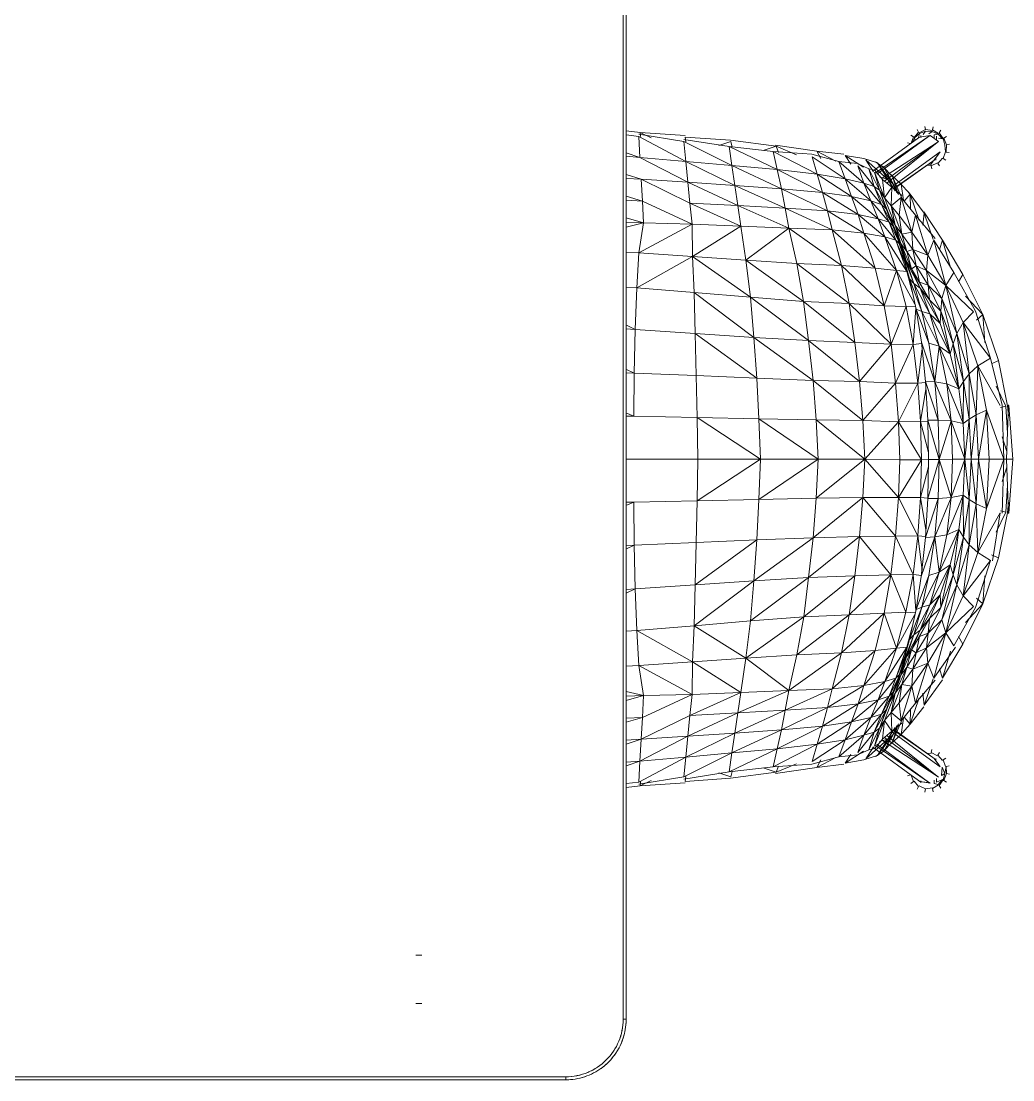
# Model space of a CAD drawing. Header units: millimetres. Extents: x 155927 to 295199, y -4084 to 97293.
# Drawn here: x 223479 to 224134, y 25117 to 25817 of the extents above; entities that cross this region are included whole.
import ezdxf

# ---------------------------------------------------------------- set-up
doc = ezdxf.new("R2010")
doc.units = ezdxf.units.MM
doc.header["$MEASUREMENT"] = 0
doc.layers.get('0').update_dxf_attribs({"linetype": 'CONTINUOUS'})
doc.layers.add('G-IMPT', color=8, linetype='CONTINUOUS', lineweight=9)

# ---------------------------------------------------------------- blocks, each defined once
blk = doc.blocks.new('OLA high stool - Kin high stool_dwg_KIN602 - GLIDES-1332775-Level 2')
at = {"layer": 'G-IMPT'}
for p, q in [((-8.264, 8.564), (-8.215, 8.496)), ((-8.203, 8.48), (-8.046, 8.574)), ((-8.066, 8.655), (-8.046, 8.574)), ((-8.041, 8.554), (-7.859, 8.581)), ((-7.848, 8.663), (-7.859, 8.581)), ((-7.859, 8.581), (-7.695, 8.499)), ((-7.643, 8.587), (-7.684, 8.516)), ((-8.413, 8.404), (-8.342, 8.359)), ((-8.342, 8.359), (-8.407, 8.184)), ((-8.325, 8.349), (-8.367, 8.178)), ((-8.325, 8.349), (-8.215, 8.496)), ((-8.308, 8.338), (-8.192, 8.463)), ((-8.308, 8.338), (-8.153, 8.41)), ((-8.192, 8.463), (-8.087, 8.441)), ((-8.153, 8.41), (-8.15, 8.309)), ((-8.087, 8.441), (-8.088, 8.354)), ((-7.738, 8.426), (-7.745, 8.372)), ((-7.684, 8.516), (-7.564, 8.377)), ((-7.483, 8.439), (-7.547, 8.389)), ((-7.547, 8.389), (-7.493, 8.226)), ((-8.407, 8.184), (-8.488, 8.199)), ((-8.48, 7.981), (-8.4, 7.998)), ((-8.407, 8.184), (-8.4, 7.998)), ((-8.4, 7.998), (-8.367, 8.178)), ((-8.322, 7.828), (-8.38, 8.002)), ((-8.367, 8.178), (-8.278, 8.234)), ((-8.367, 8.178), (-8.298, 8.02)), ((-8.298, 8.02), (-8.278, 8.234)), ((-7.392, 8.24), (-7.47, 8.219)), ((-8.389, 7.783), (-8.322, 7.828)), ((-8.185, 7.701), (-8.306, 7.84)), ((-8.01, 7.636), (-8.175, 7.718)), ((-8.133, 7.86), (-8.13, 7.788)), ((-8.13, 7.788), (-8.123, 7.847)), ((-8.229, 7.634), (-8.185, 7.701)), ((-8.025, 7.558), (-8.01, 7.636)), ((-7.893, 7.648), (-8.007, 7.656)), ((-8.185, -7.701), (-8.306, -7.84)), ((-8.185, -7.701), (-8.229, -7.634)), ((-8.01, -7.636), (-8.175, -7.718)), ((-8.004, -7.676), (-8.062, -7.763)), ((-8.01, -7.636), (-8.025, -7.558)), ((-7.893, -7.648), (-8.007, -7.656)), ((-8.004, -7.676), (-7.936, -7.679)), ((-8.4, -7.998), (-8.48, -7.981)), ((-8.322, -7.828), (-8.389, -7.783)), ((-8.322, -7.828), (-8.38, -8.002)), ((-8.133, -7.86), (-8.13, -7.788)), ((-8.13, -7.788), (-8.122, -7.846)), ((-8.488, -8.199), (-8.407, -8.184)), ((-8.4, -7.998), (-8.407, -8.184)), ((-8.407, -8.184), (-8.342, -8.359)), ((-8.38, -8.002), (-8.367, -8.178)), ((-8.325, -8.349), (-8.367, -8.178)), ((-7.58, -8.365), (-7.528, -8.251)), ((-7.547, -8.389), (-7.493, -8.226)), ((-7.47, -8.219), (-7.392, -8.24)), ((-8.342, -8.359), (-8.413, -8.404)), ((-8.325, -8.349), (-8.215, -8.496)), ((-8.308, -8.338), (-8.203, -8.357)), ((-8.308, -8.338), (-8.192, -8.463)), ((-8.215, -8.496), (-8.264, -8.564)), ((-8.203, -8.48), (-8.046, -8.574)), ((-8.192, -8.463), (-8.087, -8.441)), ((-8.192, -8.463), (-8.087, -8.441)), ((-8.192, -8.463), (-8.036, -8.535)), ((-8.153, -8.41), (-8.15, -8.309)), ((-8.087, -8.441), (-8.088, -8.354)), ((-8.036, -8.535), (-7.948, -8.474)), ((-8.036, -8.535), (-7.948, -8.474)), ((-8.036, -8.535), (-7.866, -8.541)), ((-7.866, -8.541), (-7.806, -8.451)), ((-7.866, -8.541), (-7.806, -8.451)), ((-7.866, -8.541), (-7.705, -8.482)), ((-7.859, -8.581), (-7.695, -8.499)), ((-7.738, -8.426), (-7.744, -8.372)), ((-7.705, -8.482), (-7.58, -8.365)), ((-7.705, -8.482), (-7.684, -8.376)), ((-7.705, -8.482), (-7.684, -8.376)), ((-7.684, -8.516), (-7.564, -8.377)), ((-7.684, -8.516), (-7.643, -8.587)), ((-7.58, -8.365), (-7.593, -8.299)), ((-7.58, -8.365), (-7.593, -8.299)), ((-7.547, -8.389), (-7.483, -8.439)), ((-8.046, -8.574), (-8.066, -8.655)), ((-8.041, -8.554), (-7.859, -8.581)), ((-7.859, -8.581), (-7.848, -8.663))]:
    blk.add_line(p, q, dxfattribs=at)
blk = doc.blocks.new('OLA high stool - Kin high stool_dwg_KIN602 - FRAME-1332777-Level 2')
at = {"layer": 'G-IMPT'}
for p, q in [((0.266, 16.861), (0.302, 16.835)), ((0.266, 16.861), (0.53, 16.819)), ((0.272, 16.857), (0.528, 16.816)), ((1.689, 15.884), (0.302, 16.835)), ((0.302, 16.835), (1.651, 15.849)), ((0.566, 16.793), (0.53, 16.819)), ((0.082, 16.677), (0.046, 16.703)), ((1.531, 15.739), (0.082, 16.677)), ((0.082, 16.677), (1.455, 15.673)), ((0.082, 16.677), (1.391, 15.62)), ((1.757, 15.93), (0.566, 16.793)), ((1.269, 15.517), (0, 16.437)), ((0.155, 16.219), (0, 16.437)), ((0.156, 16.222), (0.031, 16.396)), ((0.191, 16.192), (0.155, 16.218)), ((1.227, 15.473), (0.191, 16.192)), ((0.191, 16.192), (1.215, 15.46)), ((0.191, 0.669), (1.214, 1.401)), ((0.191, 0.669), (1.227, 1.388)), ((0, 0.425), (1.269, 1.344)), ((1.391, 1.242), (0.082, 0.184)), ((0.082, 0.184), (1.455, 1.188)), ((1.531, 1.122), (0.082, 0.184)), ((0.302, 0.026), (1.651, 1.013)), ((0.302, 0.026), (1.689, 0.978)), ((0.566, 0.068), (1.757, 0.931)), ((0, 0.425), (0.155, 0.643)), ((0.156, 0.64), (0.031, 0.465)), ((0.191, 0.669), (0.155, 0.643)), ((0.082, 0.184), (0.046, 0.158)), ((0.046, 0.158), (0.266, 0)), ((0.266, 0), (0.53, 0.043)), ((0.266, 0), (0.302, 0.026)), ((0.529, 0.044), (0.272, 0.004)), ((0.566, 0.068), (0.53, 0.043))]:
    blk.add_line(p, q, dxfattribs=at)
blk = doc.blocks.new('OLA high stool - Kin high stool_dwg_KIN602 - SHELL-V565-Level 2')
at = {"layer": 'G-IMPT'}
for p, q in [((-0.434, 8.506), (-0.067, 8.547)), ((-3.975, 8.149), (-2.784, 8.305)), ((-2.827, 8.128), (-2.792, 8.268)), ((-2.823, 7.646), (-1.571, 8.268)), ((-2.484, 8.166), (-2.792, 8.268)), ((-2.784, 8.305), (-1.609, 8.385)), ((-2.748, 8.137), (-1.576, 8.326)), ((-1.609, 8.385), (-1.628, 8.262)), ((-1.622, 7.753), (-0.397, 8.403)), ((-1.571, 8.268), (-1.622, 7.753)), ((-0.434, 8.506), (-1.605, 8.425)), ((-1.571, 8.268), (-0.404, 8.462)), ((-0.434, 8.506), (-0.723, 8.366)), ((-0.441, 8.398), (-0.434, 8.506)), ((-0.397, 8.403), (-0.428, 7.859)), ((-0.397, 8.403), (-0.067, 8.445)), ((-5.733, 7.939), (-5.031, 8.022)), ((-5.031, 8.022), (-5.527, 7.763)), ((-5.031, 8.022), (-5.141, 7.829)), ((-5.047, 7.421), (-3.9, 8.007)), ((-3.961, 8.18), (-5.031, 8.022)), ((-3.9, 8.007), (-4.908, 7.939)), ((-3.975, 8.149), (-4.506, 7.925)), ((-4.038, 7.988), (-3.975, 8.149)), ((-4.004, 7.539), (-2.748, 8.137)), ((-3.9, 8.007), (-4.004, 7.539)), ((-3.638, 8.037), (-3.975, 8.149)), ((-3.9, 8.007), (-2.748, 8.137)), ((-2.748, 8.137), (-2.823, 7.646)), ((-6.308, 7.795), (-6.884, 7.283)), ((-6.559, 7.738), (-6.783, 7.59)), ((-6.26, 7.828), (-6.611, 7.712)), ((-6.308, 7.795), (-6.511, 7.487)), ((-5.773, 7.909), (-6.26, 7.828)), ((-6.259, 7.187), (-5.61, 7.749)), ((-5.773, 7.909), (-6.247, 7.599)), ((-5.61, 7.749), (-6.095, 7.695)), ((-5.918, 7.682), (-5.773, 7.909)), ((-5.769, 7.303), (-4.91, 7.869)), ((-5.61, 7.749), (-5.769, 7.303)), ((-4.908, 7.939), (-5.61, 7.749)), ((-5.047, 7.421), (-4.91, 7.869)), ((-2.904, 7.127), (-1.622, 7.753)), ((-2.823, 7.646), (-1.622, 7.753)), ((-1.677, 7.21), (-0.428, 7.859)), ((-1.622, 7.753), (-1.677, 7.21)), ((-1.622, 7.753), (-0.428, 7.859)), ((-0.428, 7.859), (-0.461, 7.289)), ((-0.428, 7.859), (-0.067, 7.979)), ((-0.428, 7.859), (-0.067, 7.887)), ((-6.783, 7.59), (-7.149, 6.902)), ((-6.783, 7.59), (-7.027, 7.157)), ((-6.74, 7.626), (-7.002, 7.356)), ((-6.611, 7.712), (-6.98, 7.22)), ((-6.884, 7.283), (-6.611, 7.712)), ((-6.795, 6.801), (-6.538, 7.471)), ((-6.541, 7.529), (-6.741, 7.285)), ((-6.662, 7.001), (-6.386, 7.561)), ((-6.662, 7.001), (-6.538, 7.471)), ((-6.386, 7.561), (-6.541, 7.529)), ((-6.529, 7.104), (-6.103, 7.637)), ((-6.529, 7.104), (-6.386, 7.561)), ((-6.095, 7.695), (-6.386, 7.561)), ((-6.259, 7.187), (-6.103, 7.637)), ((-5.185, 6.946), (-4.004, 7.539)), ((-5.047, 7.421), (-4.004, 7.539)), ((-4.111, 7.04), (-2.823, 7.646)), ((-4.004, 7.539), (-4.111, 7.04)), ((-2.823, 7.646), (-4.004, 7.539)), ((-2.823, 7.646), (-2.904, 7.127)), ((-7.461, 6.9), (-7.191, 7.197)), ((-7.002, 7.356), (-7.257, 6.779)), ((-6.962, 7.409), (-7.228, 7.164)), ((-7.002, 7.356), (-7.149, 6.902)), ((-6.884, 7.283), (-7.072, 6.985)), ((-7.002, 7.18), (-6.884, 7.283)), ((-7.001, 7.063), (-6.884, 7.283)), ((-6.741, 7.285), (-6.985, 7.081)), ((-6.668, 7.352), (-6.884, 7.283)), ((-6.795, 6.801), (-6.741, 7.285)), ((-6.715, 6.636), (-6.259, 7.187)), ((-6.529, 7.104), (-6.259, 7.187)), ((-6.444, 6.724), (-5.769, 7.303)), ((-6.444, 6.724), (-6.259, 7.187)), ((-6.259, 7.187), (-5.769, 7.303)), ((-5.939, 6.838), (-5.047, 7.421)), ((-5.769, 7.303), (-5.939, 6.838)), ((-5.769, 7.303), (-5.047, 7.421)), ((-5.185, 6.946), (-5.047, 7.421)), ((-2.982, 6.602), (-1.677, 7.21)), ((-2.904, 7.127), (-1.677, 7.21)), ((-1.731, 6.668), (-0.461, 7.289)), ((-1.731, 6.668), (-1.677, 7.21)), ((-1.677, 7.21), (-0.461, 7.289)), ((-0.461, 7.289), (-0.493, 6.722)), ((-0.461, 7.289), (-0.067, 7.415)), ((-0.461, 7.289), (-0.067, 7.311)), ((-7.461, 6.9), (-7.822, 6.442)), ((-7.461, 6.9), (-7.701, 6.215)), ((-7.47, 6.514), (-7.461, 6.9)), ((-7.309, 6.714), (-7.461, 6.9)), ((-7.228, 7.164), (-7.287, 6.741)), ((-6.985, 7.081), (-7.247, 6.867)), ((-7.161, 6.888), (-7.027, 7.157)), ((-7.027, 7.157), (-7.149, 6.902)), ((-7.075, 7.042), (-7.119, 6.934)), ((-6.97, 6.594), (-6.985, 7.081)), ((-6.985, 7.081), (-6.795, 6.801)), ((-6.931, 6.309), (-6.662, 7.001)), ((-6.84, 6.521), (-6.529, 7.104)), ((-6.84, 6.521), (-6.662, 7.001)), ((-6.795, 6.801), (-6.662, 7.001)), ((-6.529, 7.104), (-6.715, 6.636)), ((-6.662, 7.001), (-6.529, 7.104)), ((-6.107, 6.368), (-5.185, 6.946)), ((-5.939, 6.838), (-5.185, 6.946)), ((-5.315, 6.465), (-4.111, 7.04)), ((-5.315, 6.465), (-5.185, 6.946)), ((-5.185, 6.946), (-4.111, 7.04)), ((-4.213, 6.533), (-2.904, 7.127)), ((-4.111, 7.04), (-4.213, 6.533)), ((-4.111, 7.04), (-2.904, 7.127)), ((-2.904, 7.127), (-2.982, 6.602)), ((-7.229, 6.813), (-7.602, 6.35)), ((-7.504, 5.91), (-7.229, 6.813)), ((-7.176, 6.343), (-7.229, 6.813)), ((-7.229, 6.813), (-6.97, 6.594)), ((-7.071, 6.094), (-6.795, 6.801)), ((-7.004, 6.109), (-6.715, 6.636)), ((-6.97, 6.594), (-6.795, 6.801)), ((-6.913, 6.172), (-6.444, 6.724)), ((-6.913, 6.172), (-6.715, 6.636)), ((-6.715, 6.636), (-6.84, 6.521)), ((-6.715, 6.636), (-6.444, 6.724)), ((-6.632, 6.261), (-5.939, 6.838)), ((-6.632, 6.261), (-6.444, 6.724)), ((-6.444, 6.724), (-5.939, 6.838)), ((-5.939, 6.838), (-6.107, 6.368)), ((-3.057, 6.07), (-1.731, 6.668)), ((-1.731, 6.668), (-2.982, 6.602)), ((-0.493, 6.722), (-1.786, 6.121)), ((-1.786, 6.121), (-1.731, 6.668)), ((-0.493, 6.722), (-0.525, 6.154)), ((-0.493, 6.722), (-0.068, 6.848)), ((-0.493, 6.722), (-0.068, 6.74)), ((-8.309, 5.741), (-7.829, 6.402)), ((-7.602, 6.35), (-8.113, 5.749)), ((-7.829, 6.402), (-8.065, 5.719)), ((-7.926, 5.31), (-7.602, 6.35)), ((-7.829, 6.402), (-7.791, 6.093)), ((-7.602, 6.35), (-7.504, 5.91)), ((-7.504, 5.91), (-7.176, 6.343)), ((-6.97, 6.594), (-7.249, 5.861)), ((-7.249, 5.861), (-7.176, 6.343)), ((-7.176, 6.343), (-6.97, 6.594)), ((-7.104, 5.833), (-6.84, 6.521)), ((-7.071, 6.094), (-6.97, 6.594)), ((-6.953, 6.25), (-6.84, 6.521)), ((-6.931, 6.309), (-6.84, 6.521)), ((-6.802, 5.788), (-6.107, 6.368)), ((-6.632, 6.261), (-6.107, 6.368)), ((-6.258, 5.888), (-5.315, 6.465)), ((-6.107, 6.368), (-6.258, 5.888)), ((-6.107, 6.368), (-5.315, 6.465)), ((-5.432, 5.974), (-4.213, 6.533)), ((-5.432, 5.974), (-5.315, 6.465)), ((-4.213, 6.533), (-5.315, 6.465)), ((-4.306, 6.017), (-2.982, 6.602)), ((-4.213, 6.533), (-4.306, 6.017)), ((-4.213, 6.533), (-2.982, 6.602)), ((-2.982, 6.602), (-3.057, 6.07)), ((-7.071, 6.094), (-7.377, 5.411)), ((-7.071, 6.094), (-7.249, 5.861)), ((-6.931, 6.309), (-7.222, 5.62)), ((-7.222, 5.62), (-7.071, 6.094)), ((-7.141, 5.722), (-6.913, 6.172)), ((-7.104, 5.833), (-6.931, 6.309)), ((-7.091, 5.7), (-6.632, 6.261)), ((-7.091, 5.7), (-6.913, 6.172)), ((-6.931, 6.309), (-7.071, 6.094)), ((-6.913, 6.172), (-7.019, 6.067)), ((-6.913, 6.172), (-6.632, 6.261)), ((-6.802, 5.788), (-6.632, 6.261)), ((-4.306, 6.017), (-3.057, 6.07)), ((-3.057, 6.07), (-3.185, 5.176)), ((-3.057, 6.07), (-1.786, 6.121)), ((-3.057, 6.07), (-1.797, 5.276)), ((-1.797, 5.276), (-1.786, 6.121)), ((-1.786, 6.121), (-0.525, 6.154)), ((-1.786, 6.121), (-0.399, 5.369)), ((-0.525, 6.154), (-0.068, 6.28)), ((-0.068, 6.166), (-0.525, 6.154)), ((-0.525, 6.154), (-0.068, 6.042)), ((-0.525, 6.154), (-0.399, 5.369)), ((-7.504, 5.91), (-7.926, 5.31)), ((-7.533, 5.461), (-7.504, 5.91)), ((-7.533, 5.461), (-7.249, 5.861)), ((-7.249, 5.861), (-7.504, 5.91)), ((-7.378, 4.894), (-6.802, 5.788)), ((-7.249, 5.861), (-7.377, 5.411)), ((-7.365, 5.145), (-7.104, 5.833)), ((-7.265, 5.354), (-7.104, 5.833)), ((-7.222, 5.62), (-7.104, 5.833)), ((-7.107, 4.921), (-6.258, 5.888)), ((-7.107, 4.921), (-6.802, 5.788)), ((-6.802, 5.788), (-7.091, 5.7)), ((-6.802, 5.788), (-6.258, 5.888)), ((-6.552, 4.975), (-5.432, 5.974)), ((-6.258, 5.888), (-6.552, 4.975)), ((-6.258, 5.888), (-5.432, 5.974)), ((-5.678, 5.037), (-4.306, 6.017)), ((-5.678, 5.037), (-5.432, 5.974)), ((-5.432, 5.974), (-4.306, 6.017)), ((-4.306, 6.017), (-4.515, 5.088)), ((-4.306, 6.017), (-3.185, 5.176)), ((-8.835, 4.811), (-8.303, 5.701)), ((-8.644, 4.891), (-8.078, 5.701)), ((-8.303, 5.701), (-8.514, 4.995)), ((-8.392, 4.523), (-8.078, 5.701)), ((-8.228, 5.458), (-8.303, 5.701)), ((-7.926, 5.31), (-8.078, 5.701)), ((-7.222, 5.62), (-7.498, 4.96)), ((-7.378, 4.894), (-7.091, 5.7)), ((-7.377, 5.411), (-7.222, 5.62)), ((-7.222, 5.62), (-7.365, 5.145)), ((-7.327, 5.128), (-7.091, 5.7)), ((-7.178, 5.613), (-7.091, 5.7)), ((-7.926, 5.31), (-8.392, 4.523)), ((-7.533, 5.461), (-7.926, 5.31)), ((-7.891, 4.911), (-7.926, 5.31)), ((-7.891, 4.911), (-7.533, 5.461)), ((-7.623, 5.036), (-7.533, 5.461)), ((-7.377, 5.411), (-7.623, 5.036)), ((-7.56, 4.571), (-7.265, 5.354)), ((-7.377, 5.411), (-7.533, 5.461)), ((-7.498, 4.96), (-7.377, 5.411)), ((-7.445, 4.695), (-7.265, 5.354)), ((-7.265, 5.354), (-7.365, 5.145)), ((-3.185, 5.176), (-1.797, 5.276)), ((-1.797, 5.276), (-1.841, 4.334)), ((-0.399, 5.369), (-1.797, 5.276)), ((-1.797, 5.276), (-0.352, 4.46)), ((-0.068, 5.385), (-0.399, 5.369)), ((-0.399, 5.369), (-0.352, 4.46)), ((-7.928, 4.528), (-7.623, 5.036)), ((-7.623, 5.036), (-7.891, 4.911)), ((-7.723, 4.452), (-7.365, 5.145)), ((-7.708, 4.611), (-7.623, 5.036)), ((-7.498, 4.96), (-7.623, 5.036)), ((-7.56, 4.571), (-7.365, 5.145)), ((-7.365, 5.145), (-7.498, 4.96)), ((-6.552, 4.975), (-7.107, 4.921)), ((-6.787, 4.004), (-5.678, 5.037)), ((-6.787, 4.004), (-6.552, 4.975)), ((-6.552, 4.975), (-5.678, 5.037)), ((-5.877, 4.047), (-4.515, 5.088)), ((-5.678, 5.037), (-5.877, 4.047)), ((-5.678, 5.037), (-4.515, 5.088)), ((-4.692, 4.102), (-3.185, 5.176)), ((-4.515, 5.088), (-4.692, 4.102)), ((-4.515, 5.088), (-3.185, 5.176)), ((-3.307, 4.208), (-3.185, 5.176)), ((-3.185, 5.176), (-1.841, 4.334)), ((-9.351, 3.765), (-8.835, 4.811)), ((-9.161, 3.857), (-8.6, 4.857)), ((-8.72, 4.618), (-8.835, 4.811)), ((-8.6, 4.857), (-8.392, 4.523)), ((-7.891, 4.911), (-8.392, 4.523)), ((-7.891, 4.911), (-8.289, 4.181)), ((-7.965, 4.146), (-7.498, 4.96)), ((-7.928, 4.528), (-7.891, 4.911)), ((-7.767, 3.851), (-7.445, 4.695)), ((-7.723, 4.452), (-7.498, 4.96)), ((-7.708, 4.611), (-7.498, 4.96)), ((-7.616, 3.911), (-7.445, 4.695)), ((-7.586, 4.046), (-7.107, 4.921)), ((-7.56, 4.571), (-7.445, 4.695)), ((-7.518, 4.363), (-7.378, 4.894)), ((-7.472, 4.571), (-7.378, 4.894)), ((-7.378, 4.894), (-7.107, 4.921)), ((-7.107, 4.921), (-7.355, 3.982)), ((-7.107, 4.921), (-6.787, 4.004)), ((-9.111, 3.837), (-8.392, 4.523)), ((-8.392, 4.523), (-8.843, 3.556)), ((-8.392, 4.523), (-8.675, 3.27)), ((-8.392, 4.523), (-8.289, 4.181)), ((-7.928, 4.528), (-8.289, 4.181)), ((-7.928, 4.528), (-8.261, 3.856)), ((-8.242, 3.532), (-7.723, 4.452)), ((-7.973, 3.786), (-7.56, 4.571)), ((-7.973, 3.786), (-7.723, 4.452)), ((-7.965, 4.146), (-7.708, 4.611)), ((-7.965, 4.146), (-7.928, 4.528)), ((-7.723, 4.452), (-7.965, 4.146)), ((-7.708, 4.611), (-7.928, 4.528)), ((-7.767, 3.851), (-7.56, 4.571)), ((-7.723, 4.452), (-7.56, 4.571)), ((-1.841, 4.334), (-0.352, 4.46)), ((-0.352, 4.46), (-0.068, 4.477)), ((-0.352, 4.46), (-0.307, 3.377)), ((-8.906, 4.247), (-9.351, 3.765)), ((-8.675, 3.27), (-8.289, 4.181)), ((-8.289, 4.181), (-8.585, 3.006)), ((-7.965, 4.146), (-8.261, 3.856)), ((-8.242, 3.532), (-7.965, 4.146)), ((-4.821, 3.081), (-3.307, 4.208)), ((-4.692, 4.102), (-3.307, 4.208)), ((-3.394, 3.168), (-1.841, 4.334)), ((-3.307, 4.208), (-3.394, 3.168)), ((-3.307, 4.208), (-1.841, 4.334)), ((-1.867, 3.272), (-1.841, 4.334)), ((-7.948, 3.026), (-7.616, 3.911)), ((-7.767, 3.851), (-7.616, 3.911)), ((-7.754, 3.053), (-7.616, 3.911)), ((-7.61, 3.939), (-7.541, 3.001)), ((-7.597, 3.995), (-7.355, 3.982)), ((-7.355, 3.982), (-7.541, 3.001)), ((-7.355, 3.982), (-6.787, 4.004)), ((-7.355, 3.982), (-6.963, 3.009)), ((-6.963, 3.009), (-5.877, 4.047)), ((-6.787, 4.004), (-6.963, 3.009)), ((-6.787, 4.004), (-5.877, 4.047)), ((-6.024, 3.035), (-4.692, 4.102)), ((-6.024, 3.035), (-5.877, 4.047)), ((-5.877, 4.047), (-4.692, 4.102)), ((-4.692, 4.102), (-4.821, 3.081)), ((-9.761, 2.567), (-9.351, 3.765)), ((-9.554, 2.632), (-9.161, 3.857)), ((-9.351, 3.765), (-9.406, 3.035)), ((-9.192, 3.616), (-9.351, 3.765)), ((-9.111, 3.837), (-8.843, 3.556)), ((-8.261, 3.856), (-8.585, 3.006)), ((-8.261, 3.856), (-8.509, 2.746)), ((-8.509, 2.746), (-7.973, 3.786)), ((-8.261, 3.856), (-8.242, 3.532)), ((-8.242, 3.532), (-7.973, 3.786)), ((-8.217, 2.942), (-7.767, 3.851)), ((-8.217, 2.942), (-7.973, 3.786)), ((-7.973, 3.786), (-7.767, 3.851)), ((-7.767, 3.851), (-7.948, 3.026)), ((-9.554, 2.632), (-8.843, 3.556)), ((-8.843, 3.556), (-9.228, 2.432)), ((-8.843, 3.556), (-8.996, 2.227)), ((-8.843, 3.556), (-8.675, 3.27)), ((-8.242, 3.532), (-8.509, 2.746)), ((-0.307, 3.377), (-1.867, 3.272)), ((-0.307, 3.377), (-0.068, 3.49)), ((-0.307, 3.377), (-0.068, 3.388)), ((-0.307, 3.377), (-0.279, 2.24)), ((-8.675, 3.27), (-8.996, 2.227)), ((-8.675, 3.27), (-8.851, 2.028)), ((-8.585, 3.006), (-8.675, 3.27)), ((-8.106, 2.018), (-7.754, 3.053)), ((-7.863, 2.033), (-7.754, 3.053)), ((-6.963, 3.009), (-6.024, 3.035)), ((-6.148, 2.013), (-4.821, 3.081)), ((-6.148, 2.013), (-6.024, 3.035)), ((-6.024, 3.035), (-4.821, 3.081)), ((-4.935, 2.045), (-3.394, 3.168)), ((-4.821, 3.081), (-4.935, 2.045)), ((-4.821, 3.081), (-3.394, 3.168)), ((-3.471, 2.102), (-1.867, 3.272)), ((-3.394, 3.168), (-3.471, 2.102)), ((-3.394, 3.168), (-1.867, 3.272)), ((-1.867, 3.272), (-1.895, 2.171)), ((-8.585, 3.006), (-8.851, 2.028)), ((-8.585, 3.006), (-8.727, 1.831)), ((-8.727, 1.831), (-8.217, 2.942)), ((-8.585, 3.006), (-8.509, 2.746)), ((-8.509, 2.746), (-8.217, 2.942)), ((-8.217, 2.942), (-8.417, 1.968)), ((-7.948, 3.026), (-8.217, 2.942)), ((-8.106, 2.018), (-8.217, 2.942)), ((-8.106, 2.018), (-7.948, 3.026)), ((-7.772, 2.888), (-7.664, 1.994)), ((-7.541, 3.001), (-7.764, 3.025)), ((-7.541, 3.001), (-7.664, 1.994)), ((-6.963, 3.009), (-7.541, 3.001)), ((-7.541, 3.001), (-7.084, 1.999)), ((-6.963, 3.009), (-7.084, 1.999)), ((-6.148, 2.013), (-6.963, 3.009)), ((-9.994, 1.391), (-9.761, 2.567)), ((-9.604, 2.642), (-9.807, 1.398)), ((-9.584, 2.486), (-9.761, 2.567)), ((-9.228, 2.432), (-9.554, 2.632)), ((-8.727, 1.831), (-8.509, 2.746)), ((-9.807, 1.398), (-9.228, 2.432)), ((-9.447, 1.28), (-9.228, 2.432)), ((-9.228, 2.432), (-8.996, 2.227)), ((-9.228, 2.432), (-9.179, 1.159)), ((-8.996, 2.227), (-9.179, 1.159)), ((-8.996, 2.227), (-9.001, 1.044)), ((-8.996, 2.227), (-8.851, 2.028)), ((-1.895, 2.171), (-0.279, 2.24)), ((-0.279, 2.24), (-0.06, 2.342)), ((-0.279, 2.24), (-0.06, 2.246)), ((-0.279, 2.24), (-0.27, 1.115)), ((-8.851, 2.028), (-9.001, 1.044)), ((-8.851, 2.028), (-8.727, 1.831)), ((-8.851, 2.028), (-8.847, 0.931)), ((-8.847, 0.931), (-8.417, 1.968)), ((-8.727, 1.831), (-8.417, 1.968)), ((-8.529, 1), (-8.106, 2.018)), ((-8.417, 1.968), (-8.529, 1)), ((-8.417, 1.968), (-8.106, 2.018)), ((-8.193, 1.022), (-7.863, 2.033)), ((-8.193, 1.022), (-8.106, 2.018)), ((-7.863, 2.033), (-8.106, 2.018)), ((-7.922, 1.026), (-7.863, 2.033)), ((-7.87, 2.012), (-7.664, 1.994)), ((-7.664, 1.994), (-7.733, 0.999)), ((-7.664, 1.994), (-7.084, 1.999)), ((-7.664, 1.994), (-7.159, 1)), ((-7.159, 1), (-7.084, 1.999)), ((-7.084, 1.999), (-6.148, 2.013)), ((-6.231, 0.998), (-7.084, 1.999)), ((-6.231, 0.998), (-4.935, 2.045)), ((-6.148, 2.013), (-6.231, 0.998)), ((-6.148, 2.013), (-4.935, 2.045)), ((-4.935, 2.045), (-5.013, 1.015)), ((-4.935, 2.045), (-3.471, 2.102)), ((-3.471, 2.102), (-3.526, 1.044)), ((-3.471, 2.102), (-1.895, 2.171)), ((-1.895, 2.171), (-1.919, 1.08)), ((-9.704, 1.902), (-9.955, 1.379)), ((-8.847, 0.931), (-8.727, 1.831)), ((-7.874, 1.838), (-7.733, 0.999)), ((-10.136, 0.001), (-10.033, 1.403)), ((-10.021, 1.13), (-9.994, 1.391)), ((-9.97, 0), (-10.02, 1.412)), ((-9.955, 1.379), (-10, 0.674)), ((-9.811, 1.346), (-9.955, 1.379)), ((-9.899, 0), (-9.859, 1.407)), ((-9.899, 0), (-9.447, 1.28)), ((-9.523, 0), (-9.447, 1.28)), ((-9.179, 1.159), (-9.447, 1.28)), ((-9.447, 1.28), (-9.239, 0)), ((-9.179, 1.159), (-9.239, 0)), ((-9.179, 1.159), (-9.001, 1.044)), ((-9.179, 1.159), (-9.05, 0)), ((-1.919, 1.08), (-0.27, 1.115)), ((-0.27, 1.115), (-0.061, 1.206)), ((-0.27, 1.115), (-0.061, 1.118)), ((-9.001, 1.044), (-9.05, 0)), ((-9.001, 1.044), (-8.847, 0.931)), ((-9.001, 1.044), (-8.884, 0)), ((-8.884, 0), (-8.529, 1)), ((-8.884, 0), (-8.847, 0.931)), ((-8.529, 1), (-8.847, 0.931)), ((-8.529, 1), (-8.565, 0)), ((-8.529, 1), (-8.193, 1.022)), ((-8.529, 1), (-8.221, 0.003)), ((-8.221, 0.003), (-7.922, 1.026)), ((-8.221, 0.003), (-8.193, 1.022)), ((-7.922, 1.026), (-8.193, 1.022)), ((-7.94, 0.005), (-7.922, 1.026)), ((-7.733, 0.999), (-7.937, 0.194)), ((-7.733, 0.999), (-7.926, 1.01)), ((-7.159, 1), (-7.758, 0.012)), ((-7.733, 0.999), (-7.758, 0.012)), ((-7.159, 1), (-7.733, 0.999)), ((-7.194, 0.013), (-7.159, 1)), ((-7.159, 1), (-6.231, 0.998)), ((-6.286, -0.006), (-7.159, 1)), ((-6.286, -0.006), (-5.013, 1.015)), ((-6.231, 0.998), (-6.286, -0.006)), ((-6.231, 0.998), (-5.013, 1.015)), ((-5.068, -0.006), (-3.526, 1.044)), ((-5.013, 1.015), (-5.068, -0.006)), ((-3.526, 1.044), (-5.013, 1.015)), ((-3.567, -0.006), (-1.919, 1.08)), ((-3.526, 1.044), (-3.567, -0.006)), ((-3.526, 1.044), (-1.919, 1.08)), ((-1.919, 1.08), (-1.941, -0.004)), ((-9.861, 0.582), (-9.979, 0.204)), ((-10.136, 0.001), (-9.97, 0)), ((-10.033, -1.403), (-10.136, 0.001)), ((-9.899, 0), (-9.97, 0)), ((-9.899, 0), (-9.523, 0)), ((-9.523, 0), (-9.239, 0)), ((-9.447, -1.28), (-9.523, 0)), ((-9.239, 0), (-9.447, -1.28)), ((-9.239, 0), (-9.05, 0)), ((-9.239, 0), (-9.179, -1.159)), ((-9.05, 0), (-9.179, -1.159)), ((-9.05, 0), (-8.884, 0)), ((-9.05, 0), (-9.001, -1.044)), ((-8.884, 0), (-9.001, -1.044)), ((-8.884, 0), (-8.565, 0)), ((-8.847, -0.931), (-8.884, 0)), ((-8.529, -0.999), (-8.884, 0)), ((-8.565, 0), (-8.221, 0.003)), ((-8.565, 0), (-8.529, -0.999)), ((-8.221, 0.003), (-8.529, -0.999)), ((-8.221, 0.003), (-7.94, 0.005)), ((-8.193, -1.018), (-8.221, 0.003)), ((-7.922, -1.019), (-8.221, 0.003)), ((-7.94, 0.009), (-7.758, 0.012)), ((-7.922, -1.019), (-7.94, 0.005)), ((-7.758, 0.012), (-7.194, 0.013)), ((-7.758, 0.012), (-7.159, -0.978)), ((-7.758, 0.012), (-7.734, -0.979)), ((-7.194, 0.013), (-6.286, -0.006)), ((-7.159, -0.978), (-7.194, 0.013)), ((-10.02, -1.412), (-9.97, 0)), ((-9.979, -0.205), (-9.861, -0.582)), ((-9.447, -1.28), (-9.899, 0)), ((-9.859, -1.407), (-9.899, 0)), ((-7.937, -0.176), (-7.734, -0.979)), ((-7.159, -0.978), (-6.286, -0.006)), ((-6.286, -0.006), (-5.068, -0.006)), ((-5.013, -1.025), (-6.286, -0.006)), ((-6.286, -0.006), (-6.23, -1.008)), ((-5.068, -0.006), (-3.567, -0.006)), ((-3.526, -1.053), (-5.068, -0.006)), ((-5.068, -0.006), (-5.013, -1.025)), ((-3.567, -0.006), (-1.941, -0.004)), ((-3.526, -1.053), (-3.567, -0.006)), ((-1.918, -1.087), (-3.567, -0.006)), ((-1.941, -0.004), (-0.275, -0.003)), ((-1.941, -0.004), (-1.918, -1.087)), ((-0.275, -0.003), (-0.062, -0.003)), ((-10, -0.675), (-9.955, -1.379)), ((-9.001, -1.044), (-9.179, -1.159)), ((-8.847, -0.931), (-9.001, -1.044)), ((-9.001, -1.044), (-8.851, -2.028)), ((-9.001, -1.044), (-8.996, -2.227)), ((-8.847, -0.931), (-8.851, -2.028)), ((-8.727, -1.831), (-8.847, -0.931)), ((-8.418, -1.967), (-8.847, -0.931)), ((-8.529, -0.999), (-8.847, -0.931)), ((-8.529, -0.999), (-8.193, -1.018)), ((-8.107, -2.015), (-8.529, -0.999)), ((-8.529, -0.999), (-8.418, -1.967)), ((-8.107, -2.015), (-8.193, -1.018)), ((-7.864, -2.026), (-8.193, -1.018)), ((-7.922, -1.019), (-8.193, -1.018)), ((-7.734, -0.979), (-7.929, -0.993)), ((-7.864, -2.026), (-7.922, -1.019)), ((-7.734, -0.979), (-7.875, -1.824)), ((-7.159, -0.978), (-7.734, -0.979)), ((-7.734, -0.979), (-7.666, -1.978)), ((-7.159, -0.978), (-7.666, -1.978)), ((-7.086, -1.982), (-7.159, -0.978)), ((-6.23, -1.008), (-7.159, -0.978)), ((-7.086, -1.982), (-6.23, -1.008)), ((-6.23, -1.008), (-5.013, -1.025)), ((-4.935, -2.053), (-6.23, -1.008)), ((-6.23, -1.008), (-6.148, -2.021)), ((-5.013, -1.025), (-3.526, -1.053)), ((-5.013, -1.025), (-4.935, -2.053)), ((-3.471, -2.11), (-3.526, -1.053)), ((-3.526, -1.053), (-1.918, -1.087)), ((-1.918, -1.087), (-0.27, -1.12)), ((-1.918, -1.087), (-1.894, -2.177)), ((-9.994, -1.391), (-10.021, -1.13)), ((-9.811, -1.346), (-9.955, -1.379)), ((-9.179, -1.159), (-9.447, -1.28)), ((-9.228, -2.432), (-9.447, -1.28)), ((-9.179, -1.159), (-9.228, -2.432)), ((-9.179, -1.159), (-8.996, -2.227)), ((-0.27, -1.12), (-0.279, -2.244)), ((-0.063, -1.21), (-0.27, -1.12)), ((-0.063, -1.123), (-0.27, -1.12)), ((-9.761, -2.567), (-9.994, -1.391)), ((-9.955, -1.379), (-9.704, -1.902)), ((-9.554, -2.632), (-9.859, -1.407)), ((-9.228, -2.432), (-9.807, -1.398)), ((-8.851, -2.028), (-8.727, -1.831)), ((-8.509, -2.746), (-8.727, -1.831)), ((-8.727, -1.831), (-8.584, -3.006)), ((-8.727, -1.831), (-8.418, -1.967)), ((-8.217, -2.942), (-8.727, -1.831)), ((-8.996, -2.227), (-8.851, -2.028)), ((-8.851, -2.028), (-8.584, -3.006)), ((-8.851, -2.028), (-8.675, -3.27)), ((-8.418, -1.967), (-8.107, -2.015)), ((-8.418, -1.967), (-8.217, -2.942)), ((-8.217, -2.942), (-8.107, -2.015)), ((-7.948, -3.023), (-8.107, -2.015)), ((-7.755, -3.048), (-8.107, -2.015)), ((-7.864, -2.026), (-8.107, -2.015)), ((-7.873, -1.999), (-7.666, -1.978)), ((-7.755, -3.048), (-7.864, -2.026)), ((-7.666, -1.978), (-7.773, -2.877)), ((-7.666, -1.978), (-7.086, -1.982)), ((-7.666, -1.978), (-7.542, -2.989)), ((-7.086, -1.982), (-7.542, -2.989)), ((-7.086, -1.982), (-6.965, -2.996)), ((-6.148, -2.021), (-7.086, -1.982)), ((-6.965, -2.996), (-6.148, -2.021)), ((-6.148, -2.021), (-4.935, -2.053)), ((-6.024, -3.041), (-6.148, -2.021)), ((-4.821, -3.087), (-6.148, -2.021)), ((-4.935, -2.053), (-3.471, -2.11)), ((-3.394, -3.173), (-4.935, -2.053)), ((-4.935, -2.053), (-4.821, -3.087)), ((-1.867, -3.277), (-3.471, -2.11)), ((-3.471, -2.11), (-3.394, -3.173)), ((-1.894, -2.177), (-3.471, -2.11)), ((-1.894, -2.177), (-0.279, -2.244)), ((-1.894, -2.177), (-1.867, -3.277)), ((-9.554, -2.632), (-9.228, -2.432)), ((-8.996, -2.227), (-9.228, -2.432)), ((-9.228, -2.432), (-8.843, -3.556)), ((-8.996, -2.227), (-8.675, -3.27)), ((-8.996, -2.227), (-8.843, -3.556)), ((-0.279, -2.244), (-0.307, -3.381)), ((-0.279, -2.244), (-0.064, -2.25)), ((-0.064, -2.344), (-0.279, -2.244)), ((-9.584, -2.486), (-9.761, -2.567)), ((-9.351, -3.765), (-9.761, -2.567)), ((-8.843, -3.556), (-9.554, -2.632)), ((-9.161, -3.857), (-9.554, -2.632)), ((-8.509, -2.746), (-8.584, -3.006)), ((-7.973, -3.786), (-8.509, -2.746)), ((-8.509, -2.746), (-8.242, -3.532)), ((-8.217, -2.942), (-8.509, -2.746)), ((-8.509, -2.746), (-8.261, -3.855)), ((-8.675, -3.27), (-8.584, -3.006)), ((-8.584, -3.006), (-8.261, -3.855)), ((-8.584, -3.006), (-8.288, -4.181)), ((-8.217, -2.942), (-7.948, -3.023)), ((-7.973, -3.786), (-8.217, -2.942)), ((-7.767, -3.85), (-8.217, -2.942)), ((-7.616, -3.908), (-7.948, -3.023)), ((-7.948, -3.023), (-7.767, -3.85)), ((-7.542, -2.989), (-7.766, -3.016)), ((-7.542, -2.989), (-7.611, -3.933)), ((-7.542, -2.989), (-7.356, -3.974)), ((-6.965, -2.996), (-7.542, -2.989)), ((-6.965, -2.996), (-7.356, -3.974)), ((-5.876, -4.055), (-6.965, -2.996)), ((-6.965, -2.996), (-6.789, -3.996)), ((-6.024, -3.041), (-6.965, -2.996)), ((-9.406, -3.035), (-9.351, -3.765)), ((-8.843, -3.556), (-8.675, -3.27)), ((-8.675, -3.27), (-8.288, -4.181)), ((-8.675, -3.27), (-8.392, -4.523)), ((-7.616, -3.908), (-7.755, -3.048)), ((-5.876, -4.055), (-6.024, -3.041)), ((-6.024, -3.041), (-4.821, -3.087)), ((-4.691, -4.11), (-6.024, -3.041)), ((-3.306, -4.215), (-4.821, -3.087)), ((-4.821, -3.087), (-4.691, -4.11)), ((-3.394, -3.173), (-4.821, -3.087)), ((-1.84, -4.34), (-3.394, -3.173)), ((-3.394, -3.173), (-3.306, -4.215)), ((-1.867, -3.277), (-3.394, -3.173)), ((-1.84, -4.34), (-1.867, -3.277)), ((-1.867, -3.277), (-0.307, -3.381)), ((-9.111, -3.837), (-8.843, -3.556)), ((-8.843, -3.556), (-8.392, -4.523)), ((-8.261, -3.855), (-8.242, -3.532)), ((-8.242, -3.532), (-7.973, -3.786)), ((-7.965, -4.146), (-8.242, -3.532)), ((-7.723, -4.452), (-8.242, -3.532)), ((-0.307, -3.381), (-0.351, -4.465)), ((-0.307, -3.381), (-0.065, -3.392)), ((-0.065, -3.495), (-0.307, -3.381)), ((-9.192, -3.616), (-9.351, -3.765)), ((-9.351, -3.765), (-8.835, -4.811)), ((-9.351, -3.765), (-8.906, -4.247)), ((-9.161, -3.857), (-8.6, -4.857)), ((-8.392, -4.523), (-9.111, -3.837)), ((-8.261, -3.855), (-8.288, -4.181)), ((-8.261, -3.855), (-7.965, -4.146)), ((-8.261, -3.855), (-7.928, -4.528)), ((-7.723, -4.452), (-7.973, -3.786)), ((-7.973, -3.786), (-7.767, -3.85)), ((-7.56, -4.571), (-7.973, -3.786)), ((-7.767, -3.85), (-7.616, -3.908)), ((-7.56, -4.571), (-7.767, -3.85)), ((-7.446, -4.693), (-7.767, -3.85)), ((-7.446, -4.693), (-7.616, -3.908)), ((-7.599, -3.989), (-7.356, -3.974)), ((-7.107, -4.917), (-7.588, -4.04)), ((-7.356, -3.974), (-6.789, -3.996)), ((-7.356, -3.974), (-7.107, -4.917)), ((-6.789, -3.996), (-7.107, -4.917)), ((-6.789, -3.996), (-5.876, -4.055)), ((-6.553, -4.971), (-6.789, -3.996)), ((-5.677, -5.041), (-6.789, -3.996)), ((-5.876, -4.055), (-4.691, -4.11)), ((-4.514, -5.093), (-5.876, -4.055)), ((-5.876, -4.055), (-5.677, -5.041)), ((-4.691, -4.11), (-3.306, -4.215)), ((-3.184, -5.181), (-4.691, -4.11)), ((-4.691, -4.11), (-4.514, -5.093)), ((-8.288, -4.181), (-8.392, -4.523)), ((-8.288, -4.181), (-7.928, -4.528)), ((-8.288, -4.181), (-7.891, -4.911)), ((-7.928, -4.528), (-7.965, -4.146)), ((-7.965, -4.146), (-7.723, -4.452)), ((-7.708, -4.611), (-7.965, -4.146)), ((-7.498, -4.96), (-7.965, -4.146)), ((-7.379, -4.891), (-7.518, -4.358)), ((-3.306, -4.215), (-1.84, -4.34)), ((-3.184, -5.181), (-3.306, -4.215)), ((-1.796, -5.28), (-3.306, -4.215)), ((-1.84, -4.34), (-0.351, -4.465)), ((-1.84, -4.34), (-1.796, -5.28)), ((-8.835, -4.811), (-8.72, -4.618)), ((-8.392, -4.523), (-8.6, -4.857)), ((-8.392, -4.523), (-7.891, -4.911)), ((-8.392, -4.523), (-7.926, -5.311)), ((-8.078, -5.701), (-8.392, -4.523)), ((-7.891, -4.911), (-7.928, -4.528)), ((-7.623, -5.036), (-7.928, -4.528)), ((-7.928, -4.528), (-7.708, -4.611)), ((-7.723, -4.452), (-7.56, -4.571)), ((-7.498, -4.96), (-7.723, -4.452)), ((-7.365, -5.145), (-7.723, -4.452)), ((-7.623, -5.036), (-7.708, -4.611)), ((-7.498, -4.96), (-7.708, -4.611)), ((-7.365, -5.145), (-7.56, -4.571)), ((-7.265, -5.354), (-7.56, -4.571)), ((-7.446, -4.693), (-7.56, -4.571)), ((-7.379, -4.891), (-7.473, -4.568)), ((-0.351, -4.465), (-1.796, -5.28)), ((-0.351, -4.465), (-0.398, -5.372)), ((-0.066, -4.481), (-0.351, -4.465)), ((-8.835, -4.811), (-8.303, -5.701)), ((-8.6, -4.857), (-8.078, -5.701)), ((-7.926, -5.311), (-7.891, -4.911)), ((-7.533, -5.461), (-7.891, -4.911)), ((-7.891, -4.911), (-7.623, -5.036)), ((-7.623, -5.036), (-7.498, -4.96)), ((-7.377, -5.411), (-7.498, -4.96)), ((-7.498, -4.96), (-7.365, -5.145)), ((-7.498, -4.96), (-7.222, -5.62)), ((-7.265, -5.354), (-7.446, -4.693)), ((-7.092, -5.701), (-7.379, -4.891)), ((-6.802, -5.788), (-7.379, -4.891)), ((-7.107, -4.917), (-7.379, -4.891)), ((-6.802, -5.788), (-7.107, -4.917)), ((-6.258, -5.888), (-7.107, -4.917)), ((-6.553, -4.971), (-7.107, -4.917)), ((-8.515, -4.995), (-8.303, -5.701)), ((-7.533, -5.461), (-7.623, -5.036)), ((-7.623, -5.036), (-7.377, -5.411)), ((-7.104, -5.833), (-7.365, -5.145)), ((-7.365, -5.145), (-7.222, -5.62)), ((-7.365, -5.146), (-7.265, -5.354)), ((-7.092, -5.701), (-7.319, -5.146)), ((-5.433, -5.973), (-6.553, -4.971)), ((-6.553, -4.971), (-6.258, -5.888)), ((-5.677, -5.041), (-6.553, -4.971)), ((-5.433, -5.973), (-5.677, -5.041)), ((-5.677, -5.041), (-4.514, -5.093)), ((-4.306, -6.017), (-5.677, -5.041)), ((-4.514, -5.093), (-3.184, -5.181)), ((-4.514, -5.093), (-4.306, -6.017)), ((-3.184, -5.181), (-4.306, -6.017)), ((-3.184, -5.181), (-3.057, -6.07)), ((-1.796, -5.28), (-3.184, -5.181)), ((-8.303, -5.701), (-8.228, -5.458)), ((-8.078, -5.701), (-7.926, -5.311)), ((-7.926, -5.311), (-7.533, -5.461)), ((-7.926, -5.311), (-7.504, -5.91)), ((-7.602, -6.35), (-7.926, -5.311)), ((-7.533, -5.461), (-7.377, -5.411)), ((-7.504, -5.91), (-7.533, -5.461)), ((-7.248, -5.861), (-7.533, -5.461)), ((-7.222, -5.62), (-7.377, -5.411)), ((-7.377, -5.411), (-7.071, -6.094)), ((-7.377, -5.411), (-7.248, -5.861)), ((-7.104, -5.833), (-7.265, -5.354)), ((-1.796, -5.28), (-3.057, -6.07)), ((-1.786, -6.121), (-1.796, -5.28)), ((-0.398, -5.372), (-1.796, -5.28)), ((-0.398, -5.372), (-1.786, -6.121)), ((-0.398, -5.372), (-0.525, -6.154)), ((-0.066, -5.387), (-0.398, -5.372)), ((-8.303, -5.701), (-7.822, -6.442)), ((-7.602, -6.35), (-8.113, -5.749)), ((-8.065, -5.719), (-7.829, -6.402)), ((-7.071, -6.094), (-7.222, -5.62)), ((-7.104, -5.833), (-7.222, -5.62)), ((-7.222, -5.62), (-6.931, -6.309)), ((-7.092, -5.701), (-7.178, -5.612)), ((-6.913, -6.172), (-7.141, -5.721)), ((-6.913, -6.172), (-7.092, -5.701)), ((-7.092, -5.701), (-6.802, -5.788)), ((-6.632, -6.261), (-7.092, -5.701)), ((-7.504, -5.91), (-7.602, -6.35)), ((-7.504, -5.91), (-7.248, -5.861)), ((-7.23, -6.813), (-7.504, -5.91)), ((-7.176, -6.343), (-7.504, -5.91)), ((-7.176, -6.343), (-7.248, -5.861)), ((-7.248, -5.861), (-7.071, -6.094)), ((-7.248, -5.861), (-6.969, -6.594)), ((-6.931, -6.309), (-7.104, -5.833)), ((-6.839, -6.521), (-7.104, -5.833)), ((-6.632, -6.261), (-6.802, -5.788)), ((-6.802, -5.788), (-6.258, -5.888)), ((-6.107, -6.368), (-6.802, -5.788)), ((-6.258, -5.888), (-5.433, -5.973)), ((-5.315, -6.465), (-6.258, -5.888)), ((-6.258, -5.888), (-6.107, -6.368)), ((-5.433, -5.973), (-4.306, -6.017)), ((-5.315, -6.465), (-5.433, -5.973)), ((-4.213, -6.533), (-5.433, -5.973)), ((-2.981, -6.602), (-4.306, -6.017)), ((-4.306, -6.017), (-4.213, -6.533)), ((-3.057, -6.07), (-4.306, -6.017)), ((-0.067, -6.042), (-0.525, -6.154)), ((-7.791, -6.092), (-7.829, -6.402)), ((-7.701, -6.215), (-7.461, -6.9)), ((-6.969, -6.594), (-7.071, -6.094)), ((-7.071, -6.094), (-6.931, -6.309)), ((-6.793, -6.801), (-7.071, -6.094)), ((-7.019, -6.067), (-6.913, -6.172)), ((-6.714, -6.635), (-7.004, -6.109)), ((-6.839, -6.521), (-6.952, -6.25)), ((-6.662, -7.001), (-6.931, -6.309)), ((-6.839, -6.521), (-6.931, -6.309)), ((-6.714, -6.635), (-6.913, -6.172)), ((-6.913, -6.172), (-6.632, -6.261)), ((-6.444, -6.724), (-6.913, -6.172)), ((-6.444, -6.724), (-6.632, -6.261)), ((-6.632, -6.261), (-6.107, -6.368)), ((-5.94, -6.838), (-6.632, -6.261)), ((-1.731, -6.668), (-3.057, -6.07)), ((-3.057, -6.07), (-2.981, -6.602)), ((-1.786, -6.121), (-3.057, -6.07)), ((-1.731, -6.668), (-1.786, -6.121)), ((-0.525, -6.154), (-1.786, -6.121)), ((-1.786, -6.121), (-0.493, -6.722)), ((-0.525, -6.154), (-0.067, -6.166)), ((-0.067, -6.28), (-0.525, -6.154)), ((-0.525, -6.154), (-0.493, -6.722)), ((-7.435, -6.933), (-7.829, -6.402)), ((-7.23, -6.813), (-7.602, -6.35)), ((-7.461, -6.9), (-7.47, -6.514)), ((-7.23, -6.813), (-7.176, -6.343)), ((-6.969, -6.594), (-7.23, -6.813)), ((-6.969, -6.594), (-7.176, -6.343)), ((-6.985, -7.081), (-6.969, -6.594)), ((-6.793, -6.801), (-6.969, -6.594)), ((-6.662, -7.001), (-6.839, -6.521)), ((-6.839, -6.521), (-6.714, -6.635)), ((-6.529, -7.104), (-6.839, -6.521)), ((-5.185, -6.947), (-6.107, -6.368)), ((-6.107, -6.368), (-5.94, -6.838)), ((-5.315, -6.465), (-6.107, -6.368)), ((-5.185, -6.947), (-5.315, -6.465)), ((-5.315, -6.465), (-4.213, -6.533)), ((-4.111, -7.04), (-5.315, -6.465)), ((-2.904, -7.127), (-4.213, -6.533)), ((-4.213, -6.533), (-4.111, -7.04)), ((-2.981, -6.602), (-4.213, -6.533)), ((-2.981, -6.602), (-1.731, -6.668)), ((-1.677, -7.211), (-2.981, -6.602)), ((-2.981, -6.602), (-2.904, -7.127)), ((-7.461, -6.9), (-7.309, -6.714)), ((-7.287, -6.741), (-7.228, -7.164)), ((-7.257, -6.779), (-7.002, -7.356)), ((-6.985, -7.081), (-7.247, -6.867)), ((-7.028, -7.157), (-7.161, -6.888)), ((-6.793, -6.801), (-6.985, -7.081)), ((-6.741, -7.285), (-6.793, -6.801)), ((-6.538, -7.471), (-6.793, -6.801)), ((-6.662, -7.001), (-6.793, -6.801)), ((-6.259, -7.187), (-6.714, -6.635)), ((-6.714, -6.635), (-6.529, -7.104)), ((-6.444, -6.724), (-6.714, -6.635)), ((-6.259, -7.187), (-6.444, -6.724)), ((-5.769, -7.303), (-6.444, -6.724)), ((-5.94, -6.838), (-6.444, -6.724)), ((-5.047, -7.421), (-5.94, -6.838)), ((-5.94, -6.838), (-5.769, -7.303)), ((-5.185, -6.947), (-5.94, -6.838)), ((-1.677, -7.211), (-1.731, -6.668)), ((-0.461, -7.289), (-1.731, -6.668)), ((-0.068, -6.848), (-0.493, -6.722)), ((-0.493, -6.722), (-0.461, -7.289)), ((-0.068, -6.74), (-0.493, -6.722)), ((-7.461, -6.9), (-7.191, -7.198)), ((-6.962, -7.409), (-7.228, -7.164)), ((-7.15, -6.902), (-7.002, -7.356)), ((-7.15, -6.902), (-6.783, -7.59)), ((-7.15, -6.902), (-7.028, -7.157)), ((-7.12, -6.933), (-7.073, -7.046)), ((-7.072, -6.985), (-6.884, -7.283)), ((-7.028, -7.157), (-6.783, -7.59)), ((-6.884, -7.283), (-7.001, -7.063)), ((-6.741, -7.285), (-6.985, -7.081)), ((-6.538, -7.471), (-6.662, -7.001)), ((-6.386, -7.561), (-6.662, -7.001)), ((-6.529, -7.104), (-6.662, -7.001)), ((-6.386, -7.561), (-6.529, -7.104)), ((-6.103, -7.637), (-6.529, -7.104)), ((-6.259, -7.187), (-6.529, -7.104)), ((-5.047, -7.421), (-5.185, -6.947)), ((-4.005, -7.539), (-5.185, -6.947)), ((-4.111, -7.04), (-5.185, -6.947)), ((-2.824, -7.646), (-4.111, -7.04)), ((-4.111, -7.04), (-4.005, -7.539)), ((-2.904, -7.127), (-4.111, -7.04)), ((-1.622, -7.753), (-2.904, -7.127)), ((-2.904, -7.127), (-2.824, -7.646)), ((-1.677, -7.211), (-2.904, -7.127)), ((-6.884, -7.283), (-7.002, -7.179)), ((-6.74, -7.626), (-7.002, -7.356)), ((-6.981, -7.219), (-6.612, -7.712)), ((-6.612, -7.712), (-6.884, -7.283)), ((-6.884, -7.283), (-6.308, -7.795)), ((-6.884, -7.283), (-6.668, -7.352)), ((-6.54, -7.529), (-6.741, -7.285)), ((-6.103, -7.637), (-6.259, -7.187)), ((-5.61, -7.748), (-6.259, -7.187)), ((-5.769, -7.303), (-6.259, -7.187)), ((-4.91, -7.869), (-5.769, -7.303)), ((-5.769, -7.303), (-5.61, -7.748)), ((-5.047, -7.421), (-5.769, -7.303)), ((-4.91, -7.869), (-5.047, -7.421)), ((-3.9, -8.007), (-5.047, -7.421)), ((-4.005, -7.539), (-5.047, -7.421)), ((-0.428, -7.859), (-1.677, -7.211)), ((-1.677, -7.211), (-1.622, -7.753)), ((-0.461, -7.289), (-1.677, -7.211)), ((-0.068, -7.415), (-0.461, -7.289)), ((-0.068, -7.311), (-0.461, -7.289)), ((-6.56, -7.738), (-6.783, -7.59)), ((-6.26, -7.828), (-6.612, -7.712)), ((-6.386, -7.561), (-6.54, -7.529)), ((-6.512, -7.486), (-6.308, -7.795)), ((-6.095, -7.695), (-6.386, -7.561)), ((-6.246, -7.599), (-5.773, -7.908)), ((-5.61, -7.748), (-6.095, -7.695)), ((-5.773, -7.908), (-5.92, -7.678)), ((-4.005, -7.539), (-2.824, -7.646)), ((-2.748, -8.137), (-4.005, -7.539)), ((-4.005, -7.539), (-3.9, -8.007)), ((-1.571, -8.269), (-2.824, -7.646)), ((-2.824, -7.646), (-2.748, -8.137)), ((-1.622, -7.753), (-2.824, -7.646)), ((-5.773, -7.908), (-6.26, -7.828)), ((-5.733, -7.939), (-5.031, -8.022)), ((-4.908, -7.939), (-5.61, -7.748)), ((-5.528, -7.763), (-5.031, -8.022)), ((-5.141, -7.829), (-5.031, -8.022)), ((-3.9, -8.007), (-4.908, -7.939)), ((-4.505, -7.925), (-3.975, -8.149)), ((-3.975, -8.149), (-4.038, -7.988)), ((-0.397, -8.403), (-1.622, -7.753)), ((-1.622, -7.753), (-1.571, -8.269)), ((-0.428, -7.859), (-1.622, -7.753)), ((-0.069, -7.979), (-0.428, -7.859)), ((-0.428, -7.859), (-0.397, -8.403)), ((-0.069, -7.887), (-0.428, -7.859)), ((-3.961, -8.18), (-5.031, -8.022)), ((-3.975, -8.149), (-3.638, -8.037)), ((-3.975, -8.149), (-2.784, -8.306)), ((-3.9, -8.007), (-2.748, -8.137)), ((-2.792, -8.269), (-2.827, -8.128)), ((-2.792, -8.269), (-2.483, -8.167)), ((-2.748, -8.137), (-1.576, -8.326)), ((-1.628, -8.262), (-1.609, -8.385)), ((-2.784, -8.306), (-1.609, -8.385)), ((-0.434, -8.506), (-1.605, -8.425)), ((-1.571, -8.269), (-0.404, -8.462)), ((-0.723, -8.366), (-0.434, -8.506)), ((-0.434, -8.506), (-0.441, -8.398)), ((-0.434, -8.506), (-0.069, -8.547)), ((-0.397, -8.403), (-0.069, -8.444))]:
    blk.add_line(p, q, dxfattribs=at)

msp = doc.modelspace()

# ---------------------------------------------------------------- linework, layer by layer
at = {"layer": 'G-IMPT'}
for p, q in [((223878.64, 25157.32), (223878.64, 26477.32)), ((223743.43, 25199.79), (223739.64, 25199.79)), ((223739.64, 25167.79), (223743.43, 25167.79)), ((223876.64, 25157.32), (223878.64, 25157.32)), ((223878.64, 25157.32), (223876.64, 25157.32)), ((223118.64, 25117.32), (223838.64, 25117.32)), ((223838.64, 25119.32), (223838.64, 25117.32)), ((223838.64, 25117.32), (223838.64, 25119.32))]:
    msp.add_line(p, q, dxfattribs=at)
at = {"layer": 'G-IMPT', "flags": 128}
for points in [[(223876.64, 26477.32), (223876.64, 26147.32), (223876.64, 25817.32), (223876.64, 25487.32), (223876.64, 25157.32)], [(223876.64, 25157.32), (223876.64, 25487.32), (223876.64, 25817.32), (223876.64, 26147.32), (223876.64, 26477.32)], [(223878.64, 25157.32), (223878.64, 25487.32), (223878.64, 25817.32), (223878.64, 26147.32), (223878.64, 26477.32)], [(223878.64, 26477.32), (223878.64, 26147.32), (223878.64, 25817.32), (223878.64, 25487.32), (223878.64, 25157.32)], [(223838.64, 25117.32), (223840.24, 25117.35), (223841.84, 25117.44), (223843.43, 25117.6), (223845.01, 25117.83), (223846.59, 25118.11), (223848.15, 25118.46), (223849.7, 25118.87), (223851.22, 25119.35), (223852.73, 25119.88), (223854.22, 25120.47), (223855.68, 25121.13), (223857.11, 25121.84), (223858.52, 25122.6), (223859.89, 25123.43), (223861.23, 25124.3), (223862.53, 25125.23), (223863.79, 25126.21), (223865.02, 25127.24), (223866.2, 25128.32), (223867.34, 25129.45), (223868.43, 25130.62), (223869.47, 25131.83), (223870.47, 25133.08), (223871.41, 25134.38), (223872.3, 25135.7), (223873.14, 25137.07), (223873.92, 25138.46), (223874.65, 25139.89), (223875.31, 25141.34), (223875.92, 25142.82), (223876.47, 25144.32), (223876.96, 25145.85), (223877.39, 25147.39), (223877.76, 25148.95), (223878.06, 25150.52), (223878.3, 25152.1), (223878.48, 25153.69), (223878.59, 25155.29), (223878.64, 25156.88), (223878.64, 25157.32)], [(223838.64, 25119.32), (223658.64, 25119.32), (223478.64, 25119.32), (223298.64, 25119.32), (223118.64, 25119.32)], [(223118.64, 25119.32), (223298.64, 25119.32), (223478.64, 25119.32), (223658.64, 25119.32), (223838.64, 25119.32)], [(223118.64, 25117.32), (223298.64, 25117.32), (223478.64, 25117.32), (223658.64, 25117.32), (223838.64, 25117.32)], [(223838.64, 25117.32), (223658.64, 25117.32), (223478.64, 25117.32), (223298.64, 25117.32), (223118.64, 25117.32)]]:
    msp.add_lwpolyline(points, dxfattribs=at)
at = {"layer": 'G-IMPT'}
for start, end in [(353.7631, 0), (353.7631, 0), (353.7631, 0), (353.7631, 0), (327.83923, 346.38612), (327.83923, 346.38612), (327.83923, 346.38612), (327.83923, 346.38612), (305.80718, 324.19282), (305.80718, 324.19282), (305.80718, 324.19282), (305.80718, 324.19282), (283.61388, 302.16077), (283.61388, 302.16077), (283.61388, 302.16077), (283.61388, 302.16077), (270, 276.2369), (270, 276.2369), (270, 276.2369), (270, 276.2369)]:
    msp.add_arc((223838.64, 25157.32), 40, start, end, dxfattribs=at)
msp.add_open_spline([(223876.64, 25157.32), (223876.64, 25152.34), (223874.66, 25142.4), (223866.21, 25129.75), (223853.56, 25121.3), (223843.62, 25119.32), (223838.64, 25119.32)], degree=3, dxfattribs=at)
msp.add_open_spline([(223838.64, 25119.32), (223841.25, 25119.35), (223846.29, 25119.88), (223852.09, 25121.62), (223856.53, 25123.74), (223859.77, 25125.69), (223862.82, 25127.94), (223865.56, 25130.4), (223868.02, 25133.14), (223870.27, 25136.18), (223872.22, 25139.43), (223874.34, 25143.87), (223876.08, 25149.67), (223876.6, 25154.71), (223876.64, 25157.32)], degree=3, knots=[0, 0, 0, 0, 0.125, 0.25, 0.3125, 0.375, 0.4375, 0.5, 0.5625, 0.625, 0.6875, 0.75, 0.875, 1, 1, 1, 1], dxfattribs=at)

# ---------------------------------------------------------------- block references
at = {"xscale": 25.4, "yscale": 25.4, "zscale": 25.4, "rotation": 180.0000000000001}
for name, p in [('OLA high stool - Kin high stool_dwg_KIN602 - GLIDES-1332775-Level 2', (223876.82, 25527.66)), ('OLA high stool - Kin high stool_dwg_KIN602 - SHELL-V565-Level 2', (223876.82, 25527.66)), ('OLA high stool - Kin high stool_dwg_KIN602 - FRAME-1332777-Level 2', (224086.28, 25741.8))]:
    msp.add_blockref(name, p, dxfattribs=at)

doc.saveas('drawing.dxf')
